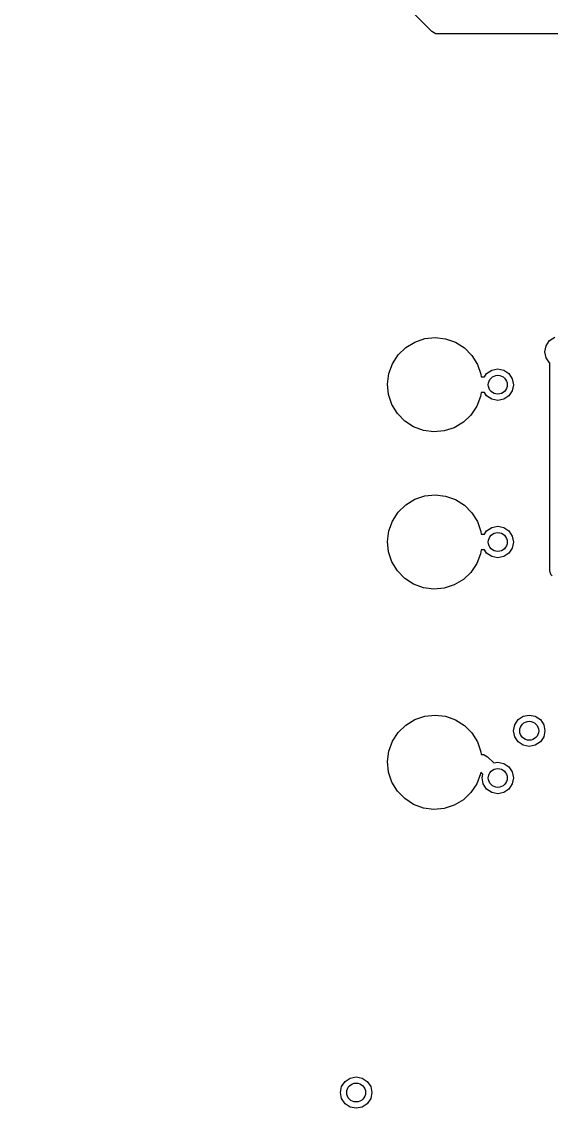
# Model space of a CAD drawing. Extents: x 4.65 to 6.27, y -4.67 to -2.2.
# Drawn here: x 4.742 to 5.073, y -4.39 to -3.71 of the extents above; entities that cross this region are included whole.
import ezdxf

# ---------------------------------------------------------------- set-up
doc = ezdxf.new("R2010")
doc.units = 0
doc.header["$MEASUREMENT"] = 0
doc.layers.add('BLACK', color=7, linetype='CONTINUOUS')

msp = doc.modelspace()

# ---------------------------------------------------------------- linework, layer by layer
at = {"layer": 'BLACK', "linetype": 'CONTINUOUS'}
for p, q in [((4.99806, -3.71604), (4.74166, -3.45965)), ((4.99912, -3.71662), (4.99806, -3.71604)), ((5.00014, -3.71728), (4.99912, -3.71662)), ((5.00039, -3.71732), (5.00014, -3.71728)), ((5.00049, -3.71737), (5.00039, -3.71732)), ((5.00067, -3.71736), (5.00049, -3.71737)), ((5.00154, -3.71748), (5.00067, -3.71736)), ((5.27706, -3.71748), (5.00154, -3.71748)), ((4.98743, -3.91029), (4.99366, -3.90817)), ((4.99366, -3.90817), (5.00021, -3.90748)), ((5.00021, -3.90748), (5.00674, -3.90826)), ((5.00674, -3.90826), (5.01294, -3.91047)), ((5.07178, -3.9094), (5.07497, -3.90726)), ((4.97712, -3.91835), (4.98182, -3.91374)), ((4.98182, -3.91374), (4.98743, -3.91029)), ((5.01294, -3.91047), (5.0185, -3.914)), ((5.0185, -3.914), (5.02314, -3.91867)), ((5.0689, -3.91636), (5.06965, -3.91259)), ((5.06965, -3.91259), (5.07178, -3.9094)), ((4.97355, -3.92388), (4.97712, -3.91835)), ((5.02314, -3.91867), (5.02663, -3.92425)), ((5.06965, -3.92012), (5.0689, -3.91636)), ((5.07178, -3.92332), (5.06965, -3.92012)), ((4.9713, -3.93006), (4.97355, -3.92388)), ((5.02663, -3.92425), (5.02879, -3.93047)), ((5.03241, -3.93005), (5.0356, -3.92791)), ((5.0356, -3.92791), (5.03937, -3.92717)), ((5.03937, -3.92717), (5.04314, -3.92791)), ((5.04314, -3.92791), (5.04633, -3.93005)), ((5.07189, -3.92339), (5.07178, -3.92332)), ((5.07189, -4.05319), (5.07189, -3.92339)), ((4.97048, -3.9366), (4.9713, -3.93006)), ((5.02879, -3.93047), (5.02898, -3.93209)), ((5.02898, -3.93209), (5.03105, -3.93209)), ((5.03105, -3.93209), (5.03241, -3.93005)), ((5.04633, -3.93005), (5.04846, -3.93324)), ((5.04846, -3.93324), (5.04921, -3.93701)), ((4.97112, -3.94315), (4.97048, -3.9366)), ((4.9732, -3.94939), (4.97112, -3.94315)), ((5.02894, -3.94193), (5.0286, -3.94435)), ((5.03105, -3.94193), (5.02894, -3.94193)), ((5.03241, -3.94397), (5.03105, -3.94193)), ((5.04846, -3.94077), (5.04633, -3.94397)), ((5.04921, -3.93701), (5.04846, -3.94077)), ((4.97661, -3.95502), (4.9732, -3.94939)), ((5.0286, -3.94435), (5.02626, -3.9505)), ((5.0356, -3.9461), (5.03241, -3.94397)), ((5.03937, -3.94685), (5.0356, -3.9461)), ((5.04314, -3.9461), (5.03937, -3.94685)), ((5.04633, -3.94397), (5.04314, -3.9461)), ((4.98118, -3.95976), (4.97661, -3.95502)), ((5.02262, -3.95599), (5.01785, -3.96053)), ((5.02626, -3.9505), (5.02262, -3.95599)), ((4.98669, -3.96336), (4.98118, -3.95976)), ((4.99286, -3.96566), (4.98669, -3.96336)), ((5.01785, -3.96053), (5.0122, -3.9639)), ((4.99938, -3.96653), (4.99286, -3.96566)), ((5.00594, -3.96593), (4.99938, -3.96653)), ((5.0122, -3.9639), (5.00594, -3.96593)), ((4.98182, -4.01217), (4.98743, -4.00872)), ((4.98743, -4.00872), (4.99366, -4.00659)), ((4.99366, -4.00659), (5.00021, -4.00591)), ((5.00021, -4.00591), (5.00674, -4.00669)), ((5.00674, -4.00669), (5.01294, -4.00889)), ((5.01294, -4.00889), (5.0185, -4.01242)), ((4.97355, -4.0223), (4.97712, -4.01677)), ((4.97712, -4.01677), (4.98182, -4.01217)), ((5.0185, -4.01242), (5.02314, -4.01709)), ((5.02314, -4.01709), (5.02663, -4.02267)), ((4.9713, -4.02849), (4.97355, -4.0223)), ((5.02663, -4.02267), (5.02879, -4.02889)), ((4.97048, -4.03502), (4.9713, -4.02849)), ((5.02879, -4.02889), (5.02898, -4.03051)), ((5.02898, -4.03051), (5.03105, -4.03051)), ((5.03105, -4.03051), (5.03241, -4.02847)), ((5.03241, -4.02847), (5.0356, -4.02634)), ((5.0356, -4.02634), (5.03937, -4.02559)), ((5.03937, -4.02559), (5.04314, -4.02634)), ((5.04314, -4.02634), (5.04633, -4.02847)), ((5.04633, -4.02847), (5.04846, -4.03167)), ((5.04846, -4.03167), (5.04921, -4.03543)), ((4.97112, -4.04157), (4.97048, -4.03502)), ((5.04921, -4.03543), (5.04846, -4.0392)), ((4.9732, -4.04782), (4.97112, -4.04157)), ((5.0286, -4.04278), (5.02626, -4.04893)), ((5.02894, -4.04035), (5.0286, -4.04278)), ((5.03105, -4.04035), (5.02894, -4.04035)), ((5.03241, -4.04239), (5.03105, -4.04035)), ((5.0356, -4.04453), (5.03241, -4.04239)), ((5.03937, -4.04528), (5.0356, -4.04453)), ((5.04314, -4.04453), (5.03937, -4.04528)), ((5.04633, -4.04239), (5.04314, -4.04453)), ((5.04846, -4.0392), (5.04633, -4.04239)), ((4.97661, -4.05345), (4.9732, -4.04782)), ((5.02626, -4.04893), (5.02262, -4.05441)), ((4.98118, -4.05818), (4.97661, -4.05345)), ((4.98669, -4.06179), (4.98118, -4.05818)), ((5.02262, -4.05441), (5.01785, -4.05895)), ((5.07223, -4.05435), (5.07189, -4.05319)), ((5.07249, -4.05554), (5.07223, -4.05435)), ((5.07264, -4.05574), (5.07249, -4.05554)), ((5.07267, -4.05585), (5.07264, -4.05574)), ((5.07281, -4.05597), (5.07267, -4.05585)), ((5.07333, -4.05667), (5.07281, -4.05597)), ((4.99286, -4.06408), (4.98669, -4.06179)), ((4.99938, -4.06495), (4.99286, -4.06408)), ((5.00594, -4.06436), (4.99938, -4.06495)), ((5.0122, -4.06232), (5.00594, -4.06436)), ((5.01785, -4.05895), (5.0122, -4.06232)), ((4.98182, -4.14996), (4.98743, -4.14651)), ((4.98743, -4.14651), (4.99366, -4.14439)), ((4.99366, -4.14439), (5.00021, -4.1437)), ((5.00021, -4.1437), (5.00674, -4.14448)), ((5.00674, -4.14448), (5.01294, -4.14669)), ((5.01294, -4.14669), (5.0185, -4.15022)), ((5.04996, -4.14978), (5.0521, -4.14658)), ((5.0521, -4.14658), (5.05529, -4.14445)), ((5.05529, -4.14445), (5.05906, -4.1437)), ((5.05906, -4.1437), (5.06282, -4.14445)), ((5.06282, -4.14445), (5.06601, -4.14658)), ((5.06601, -4.14658), (5.06815, -4.14978)), ((4.97712, -4.15457), (4.98182, -4.14996)), ((5.0185, -4.15022), (5.02314, -4.15489)), ((5.04921, -4.15354), (5.04996, -4.14978)), ((5.04996, -4.15731), (5.04921, -4.15354)), ((5.06815, -4.14978), (5.0689, -4.15354)), ((5.0689, -4.15354), (5.06815, -4.15731)), ((4.9713, -4.16629), (4.97355, -4.1601)), ((4.97355, -4.1601), (4.97712, -4.15457)), ((5.02314, -4.15489), (5.02663, -4.16047)), ((5.02663, -4.16047), (5.02879, -4.16669)), ((5.0521, -4.1605), (5.04996, -4.15731)), ((5.05529, -4.16264), (5.0521, -4.1605)), ((5.06601, -4.1605), (5.06282, -4.16264)), ((5.06815, -4.15731), (5.06601, -4.1605)), ((4.97048, -4.17282), (4.9713, -4.16629)), ((5.02879, -4.16669), (5.02898, -4.16831)), ((5.05906, -4.16339), (5.05529, -4.16264)), ((5.06282, -4.16264), (5.05906, -4.16339)), ((4.97112, -4.17937), (4.97048, -4.17282)), ((5.02898, -4.16831), (5.02953, -4.16831)), ((5.02953, -4.16831), (5.03039, -4.16843)), ((5.03039, -4.16843), (5.03058, -4.16842)), ((5.03058, -4.16842), (5.03067, -4.16847)), ((5.03067, -4.16847), (5.03093, -4.16851)), ((5.03093, -4.16851), (5.03194, -4.16917)), ((5.03194, -4.16917), (5.03301, -4.16975)), ((5.03301, -4.16975), (5.03697, -4.17371)), ((5.03697, -4.17371), (5.03937, -4.17323)), ((5.03937, -4.17323), (5.04314, -4.17398)), ((5.04314, -4.17398), (5.04633, -4.17611)), ((4.9732, -4.18561), (4.97112, -4.17937)), ((5.0286, -4.18057), (5.02626, -4.18673)), ((5.02876, -4.17942), (5.0286, -4.18057)), ((5.03001, -4.18067), (5.02876, -4.17942)), ((5.02953, -4.18307), (5.03001, -4.18067)), ((5.04633, -4.17611), (5.04846, -4.1793)), ((5.04846, -4.1793), (5.04921, -4.18307)), ((4.97661, -4.19124), (4.9732, -4.18561)), ((5.02626, -4.18673), (5.02262, -4.19221)), ((5.03028, -4.18684), (5.02953, -4.18307)), ((5.03241, -4.19003), (5.03028, -4.18684)), ((5.04846, -4.18684), (5.04633, -4.19003)), ((5.04921, -4.18307), (5.04846, -4.18684)), ((4.98118, -4.19598), (4.97661, -4.19124)), ((5.02262, -4.19221), (5.01785, -4.19675)), ((5.0356, -4.19216), (5.03241, -4.19003)), ((5.03937, -4.19291), (5.0356, -4.19216)), ((5.04314, -4.19216), (5.03937, -4.19291)), ((5.04633, -4.19003), (5.04314, -4.19216)), ((4.98669, -4.19958), (4.98118, -4.19598)), ((4.99286, -4.20188), (4.98669, -4.19958)), ((5.0122, -4.20012), (5.00594, -4.20215)), ((5.01785, -4.19675), (5.0122, -4.20012)), ((4.99938, -4.20275), (4.99286, -4.20188)), ((5.00594, -4.20215), (4.99938, -4.20275)), ((4.94383, -4.37296), (4.94702, -4.37083)), ((4.94702, -4.37083), (4.95079, -4.37008)), ((4.95079, -4.37008), (4.95455, -4.37083)), ((4.95455, -4.37083), (4.95775, -4.37296)), ((4.94094, -4.37992), (4.94169, -4.37615)), ((4.94169, -4.37615), (4.94383, -4.37296)), ((4.95775, -4.37296), (4.95988, -4.37615)), ((4.95988, -4.37615), (4.96063, -4.37992)), ((4.94169, -4.38369), (4.94094, -4.37992)), ((4.94383, -4.38688), (4.94169, -4.38369)), ((4.95988, -4.38369), (4.95775, -4.38688)), ((4.96063, -4.37992), (4.95988, -4.38369)), ((4.94702, -4.38901), (4.94383, -4.38688)), ((4.95079, -4.38976), (4.94702, -4.38901)), ((4.95455, -4.38901), (4.95079, -4.38976)), ((4.95775, -4.38688), (4.95455, -4.38901))]:
    msp.add_line(p, q, dxfattribs=at)
at = {"layer": 'BLACK'}
for centre in [(5.03937, -3.93701), (5.03937, -4.03543), (5.05906, -4.15354), (5.03937, -4.18307), (4.95079, -4.37992)]:
    msp.add_circle(centre, 0.00591, dxfattribs=at)

doc.saveas('drawing.dxf')
